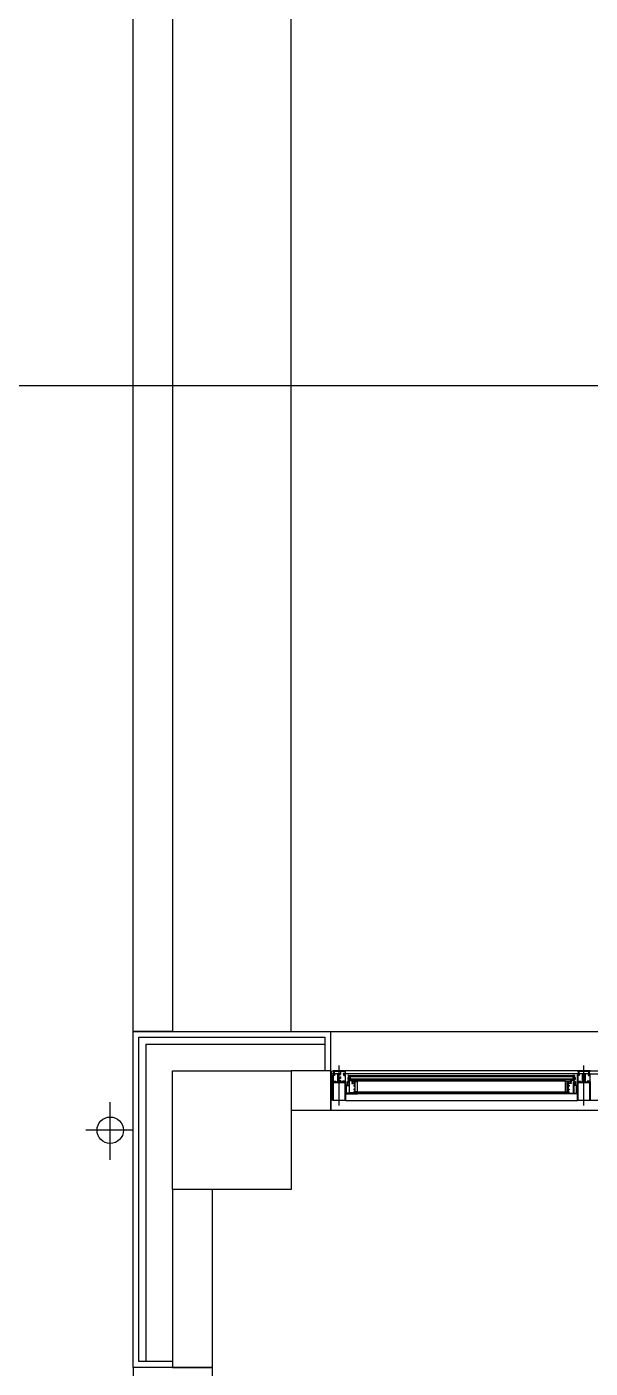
# Model space of a CAD drawing. Header units: millimetres. Extents: x 8456 to 190005487, y 619 to 455456909.
# Drawn here: x 195580 to 196019, y 157052 to 158097 of the extents above; entities that cross this region are included whole.
import ezdxf

# ---------------------------------------------------------------- set-up
doc = ezdxf.new("R2010")
doc.units = ezdxf.units.MM
doc.header["$LTSCALE"] = 400
doc.header["$MEASUREMENT"] = 0
doc.layers.get('0').update_dxf_attribs({"linetype": 'CONTINUOUS'})
for name, color, linetype in [('AA-FIN2', 6, 'CONTINUOUS'), ('AA-HAT-타일', 8, 'CONTINUOUS'), ('AA-WALL-콘크리트', 2, 'CONTINUOUS'), ('AA-WID', 4, 'CONTINUOUS'), ('AA-공통-단열재', 17, 'CONTINUOUS'), ('COL', 2, 'CONTINUOUS'), ('WID', 4, 'CONTINUOUS')]:
    doc.layers.add(name, color=color, linetype=linetype)
doc.layers.add('Defpoint', color=161, linetype='CONTINUOUS', plot=False)
doc.layers.add('G-창호공차', color=31, linetype='CONTINUOUS', plot=False)

# ---------------------------------------------------------------- blocks, each defined once
blk = doc.blocks.new('A$C2DB436D3')
at = {"color": 8, "ltscale": 100}
for p, q in [((6053.5, 19391.6, 2515.7), (7461.5, 19391.6, 2515.7)), ((5833.5, 19017.6, 2515.7), (5833.5, 17609.6, 2515.7))]:
    blk.add_line(p, q, dxfattribs=at)
at = {"color": 8}
for p, q in [((5808.1, 19248.7, 2515.7), (5808.1, 19312.7, 2515.7)), ((5833.5, 19281.6, 2515.7), (5780.8, 19281.6, 2515.7))]:
    blk.add_line(p, q, dxfattribs=at)
blk.add_circle((5808.1, 19281.6, 2515.7), 14.7, dxfattribs=at)
at = {"layer": 'AA-FIN2', "color": 8}
for p, q in [((5833.5, 19162.8, 2515.7), (5833.5, 19391.6, 2515.7)), ((5833.5, 19391.6, 2515.7), (6053.5, 19391.6, 2515.7)), ((5840.1, 19169.4, 2515.7), (5840.1, 19385, 2515.7)), ((5840.1, 19385, 2515.7), (6046.9, 19385, 2515.7)), ((6046.9, 19385, 2515.7), (6046.9, 19347.6, 2515.7)), ((6053.5, 19347.6, 2515.7), (6053.5, 19391.6, 2515.7)), ((5833.5, 19017.6, 2515.7), (5833.5, 19356.4, 2515.7)), ((5840.1, 19024.2, 2515.7), (5840.1, 19349.8, 2515.7)), ((5877.5, 19017.6, 2515.7), (5833.5, 19017.6, 2515.7)), ((5877.5, 19024.2, 2515.7), (5840.1, 19024.2, 2515.7))]:
    blk.add_line(p, q, dxfattribs=at)
at = {"layer": 'AA-HAT-타일', "color": 8}
for p, q in [((7461.5, 19303.6, 2515.7), (6053.5, 19303.6, 2515.7)), ((5921.5, 19017.6, 2515.7), (5921.5, 17609.6, 2515.7))]:
    blk.add_line(p, q, dxfattribs=at)
at = {"layer": 'AA-WALL-콘크리트', "color": 8, "linetype": 'ByBlock', "ltscale": 10}
blk.add_line((5921.5, 19017.6, 2515.7), (5877.5, 19017.6, 2515.7), dxfattribs=at)
at = {"layer": 'AA-WID', "color": 8}
for p, q in [((6062.9, 19309.2, 2515.7), (6062.9, 19353.5, 2515.7)), ((6335.1, 19309.2, 2515.7), (6335.1, 19353.5, 2515.7)), ((6328, 19347.6, 2515.7), (6070, 19347.6, 2515.7)), ((6328, 19344.5, 2515.7), (6070, 19344.5, 2515.7)), ((6075, 19342.5, 2515.7), (6074.4, 19337.2, 2515.7)), ((6075, 19342.7, 2515.7), (6323.1, 19342.7, 2515.7)), ((6075, 19342.7, 2515.7), (6075, 19337.9, 2515.7)), ((6075, 19341.6, 2515.7), (6323.1, 19341.6, 2515.7)), ((6075, 19337.9, 2515.7), (6075, 19339.2, 2515.7)), ((6075, 19339, 2515.7), (6323.1, 19339, 2515.7)), ((6323.1, 19341.6, 2515.7), (6323.1, 19342.7, 2515.7)), ((6323.1, 19337.9, 2515.7), (6323.1, 19339.2, 2515.7)), ((6342.3, 19347.6, 2515.7), (7445, 19347.6, 2515.7)), ((6342.3, 19344.5, 2515.7), (7445, 19344.5, 2515.7)), ((6314.8, 19323.4, 2515.7), (6074.3, 19323.4, 2515.7)), ((6075, 19337.9, 2515.7), (6323.1, 19337.9, 2515.7)), ((6078.6, 19335.7, 2515.7), (6078.6, 19336.1, 2515.7)), ((6314.8, 19336.1, 2515.7), (6080.3, 19336.1, 2515.7)), ((6314.8, 19324, 2515.7), (6083.2, 19324, 2515.7)), ((6070, 19314.6, 2515.7), (6328, 19314.6, 2515.7)), ((6314.8, 19322.3, 2515.7), (6083.2, 19322.3, 2515.7)), ((7445, 19314.6, 2515.7), (6342.3, 19314.6, 2515.7))]:
    blk.add_line(p, q, dxfattribs=at)
at = {"layer": 'AA-WID', "color": 8, "elevation": 2515.7}
for points in [[(6057.3, 19347.1), (6057.3, 19345.1, 1), (6057.6, 19345.1), (6057.6, 19347.1, -0.414214), (6057.7, 19347.2), (6064.2, 19347.2, -0.414214), (6064.4, 19347), (6064.4, 19344.1), (6063.9, 19344.1), (6063.8, 19344.4), (6063.5, 19344.4), (6063.5, 19344, 0.414214), (6063.7, 19343.7), (6064.5, 19343.7, 0.414214), (6064.7, 19344), (6064.7, 19347, -0.414214), (6064.9, 19347.2), (6069.6, 19347.2, -0.414214), (6069.7, 19347.1), (6069.7, 19344.9, -0.414214), (6069.6, 19344.8), (6067.5, 19344.8), (6067.5, 19344.3, 1), (6067.8, 19344.3), (6067.8, 19344.5), (6070, 19344.5), (6070, 19347.6), (6055.7, 19347.6), (6055.7, 19347.2), (6057.2, 19347.2, -0.414214)], [(6055.7, 19335.7), (6057.7, 19335.7, -1), (6057.7, 19335.4), (6057.5, 19335.4), (6057.5, 19335.1), (6058.8, 19335.1), (6058.8, 19335.4), (6058.6, 19335.4, -1), (6058.6, 19335.7), (6059.4, 19335.7, -0.414214), (6059.5, 19335.6), (6059.5, 19335.1, 0.414214), (6059.6, 19335), (6061.3, 19335, 0.414214), (6061.5, 19335.1), (6061.5, 19338.1), (6061.5, 19338.2), (6061.5, 19338.3), (6061.5, 19344.3, 0.414214), (6061.2, 19344.5), (6058.3, 19344.5), (6058.3, 19344.3, -1), (6057.9, 19344.3), (6057.9, 19344.5), (6055.7, 19344.5), (6055.7, 19344.9), (6056.8, 19344.9, 0.414214), (6056.9, 19345), (6056.9, 19346.8, -1), (6057.3, 19346.8), (6057.3, 19345, 0.414214), (6057.4, 19344.9), (6064.1, 19344.9, -0.414214), (6064.3, 19344.7), (6064.3, 19344.1), (6064, 19344.1), (6063.9, 19344.4, 0.322823), (6063.8, 19344.5), (6062, 19344.5, 0.414214), (6061.9, 19344.4), (6061.9, 19340.8, 0.414214), (6062, 19340.7), (6063.8, 19340.7, 0.284079), (6063.9, 19340.8), (6064, 19341), (6064.3, 19341), (6064.3, 19339.2, -0.414214), (6064.2, 19339.1), (6063.7, 19339.1, -1), (6063.7, 19339.4), (6063.8, 19339.4, 0.414214), (6063.9, 19339.5), (6063.9, 19340.1, 0.414214), (6063.7, 19340.3), (6062.1, 19340.3, 0.414214), (6061.9, 19340.1), (6061.9, 19339.5, 0.414214), (6062, 19339.4), (6062.1, 19339.4, -1), (6062.1, 19339.1), (6062, 19339.1, 0.414214), (6061.9, 19339), (6061.9, 19337.4, 0.414214), (6062, 19337.3), (6062.1, 19337.3, -1), (6062.1, 19337), (6062, 19337, 0.414214), (6061.9, 19336.9), (6061.9, 19336.3, 0.414214), (6062.1, 19336.1), (6063.7, 19336.1, 0.414214), (6063.9, 19336.3), (6063.9, 19336.9, 0.414214), (6063.8, 19337), (6063.7, 19337, -1), (6063.7, 19337.3), (6064.2, 19337.3, -0.414214), (6064.3, 19337.2), (6064.3, 19335.1, 0.414214), (6064.4, 19335), (6066.4, 19335, 0.414214), (6066.5, 19335.1), (6066.5, 19335.2, 0.414214), (6066.4, 19335.3), (6066.1, 19335.3, -1), (6066.1, 19335.7), (6067.2, 19335.7, -1), (6067.2, 19335.4), (6067, 19335.4), (6067, 19335.1), (6068.3, 19335.1), (6068.3, 19335.4), (6068.1, 19335.4, -1), (6068.1, 19335.7), (6070, 19335.7), (6070, 19314.6), (6055.7, 19314.6)], [(6058.8, 19335.2, -0.414214), (6058.7, 19335.1), (6057.6, 19335.1, -0.414214), (6057.5, 19335.2), (6057.5, 19335.3, -0.414214), (6057.6, 19335.4), (6057.8, 19335.4, 0.696601), (6057.8, 19335.7), (6055.7, 19335.7), (6055.7, 19342.9, -0.414214), (6056, 19343.2), (6057.4, 19343.2), (6057.4, 19344.4), (6057.8, 19344.4), (6057.8, 19342.9, -0.414214), (6057.6, 19342.7), (6056.2, 19342.7), (6056.2, 19336.2), (6059.1, 19336.2), (6059.1, 19335.7), (6058.5, 19335.7, 0.696601), (6058.5, 19335.4), (6058.7, 19335.4, -0.414214), (6058.8, 19335.3)], [(6067, 19335.2, 0.414214), (6067.1, 19335.1), (6068.1, 19335.1, 0.414214), (6068.2, 19335.2), (6068.2, 19335.3, 0.414214), (6068.1, 19335.4), (6067.9, 19335.4, -0.696601), (6067.9, 19335.7), (6070, 19335.7), (6070, 19342.9, 0.414214), (6069.8, 19343.2), (6068.4, 19343.2), (6068.4, 19344.4), (6067.9, 19344.4), (6067.9, 19342.9, 0.414214), (6068.2, 19342.7), (6069.6, 19342.7), (6069.6, 19336.2), (6066.6, 19336.2), (6066.6, 19335.7), (6067.3, 19335.7, -0.696601), (6067.3, 19335.4), (6067.1, 19335.4, 0.414214), (6067, 19335.3)], [(6331, 19335.2, -0.414214), (6330.9, 19335.1), (6329.9, 19335.1, -0.414214), (6329.8, 19335.2), (6329.8, 19335.3, -0.414214), (6329.9, 19335.4), (6330.1, 19335.4, 0.696601), (6330.1, 19335.7), (6328, 19335.7), (6328, 19342.9, -0.414214), (6328.2, 19343.2), (6329.6, 19343.2), (6329.6, 19344.4), (6330.1, 19344.4), (6330.1, 19342.9, -0.414214), (6329.9, 19342.7), (6328.4, 19342.7), (6328.4, 19336.2), (6331.4, 19336.2), (6331.4, 19335.7), (6330.7, 19335.7, 0.696601), (6330.7, 19335.4), (6330.9, 19335.4, -0.414214), (6331, 19335.3)], [(6339.2, 19335.2, 0.414214), (6339.4, 19335.1), (6340.4, 19335.1, 0.414214), (6340.5, 19335.2), (6340.5, 19335.3, 0.414214), (6340.4, 19335.4), (6340.2, 19335.4, -0.696601), (6340.2, 19335.7), (6342.3, 19335.7), (6342.3, 19342.9, 0.414214), (6342.1, 19343.2), (6340.6, 19343.2), (6340.6, 19344.4), (6340.2, 19344.4), (6340.2, 19342.9, 0.414214), (6340.4, 19342.7), (6341.8, 19342.7), (6341.8, 19336.2), (6338.9, 19336.2), (6338.9, 19335.7), (6339.5, 19335.7, -0.696601), (6339.5, 19335.4), (6339.4, 19335.4, 0.414214), (6339.2, 19335.3)], [(6062, 19335.5), (6062, 19334.6, -0.414214), (6061.9, 19334.5), (6056.4, 19334.5, 0.414214), (6056.3, 19334.4), (6056.3, 19315.2, 0.414214), (6056.4, 19315.1), (6069.4, 19315.1, 0.414214), (6069.5, 19315.2), (6069.5, 19334.4, 0.414214), (6069.4, 19334.5), (6063.9, 19334.5, -0.414214), (6063.8, 19334.6), (6063.8, 19335.5, 0.414214), (6063.7, 19335.6), (6062.1, 19335.6, 0.414214)], [(6083.2, 19323.4), (6082.5, 19323.4, 1), (6082.5, 19323), (6082.8, 19323), (6082.8, 19322.7), (6081, 19322.7), (6081, 19323), (6081.4, 19323, 1), (6081.4, 19323.4), (6080.6, 19323.4), (6080.6, 19322.7), (6074.5, 19322.7, -0.414213), (6074.3, 19322.9), (6074.3, 19332.6, 0.414213), (6074.2, 19332.7), (6073.8, 19332.7, 1), (6073.8, 19332.5), (6073.9, 19332.5), (6073.9, 19331.9, -0.414214), (6073.8, 19331.8), (6072.5, 19331.8, -0.414214), (6072.3, 19331.9), (6072.3, 19332.5), (6072.5, 19332.5, 1), (6072.5, 19332.7), (6072.3, 19332.7), (6072.3, 19333.8), (6072.5, 19333.8, 1), (6072.5, 19334), (6072.3, 19334), (6072.3, 19334.6, -0.414214), (6072.5, 19334.7), (6073.8, 19334.7, -0.414214), (6073.9, 19334.6), (6073.9, 19334), (6073.8, 19334, 1), (6073.8, 19333.8), (6074.2, 19333.8, 0.414214), (6074.3, 19333.9), (6074.3, 19335.7), (6073.6, 19335.7, 0.414214), (6073.4, 19335.6), (6073.4, 19335.6, 0.414214), (6073.6, 19335.5), (6073.9, 19335.5), (6073.9, 19335.1), (6072.3, 19335.1), (6072.3, 19335.5), (6072.7, 19335.5, 1), (6072.7, 19335.7), (6071.9, 19335.7), (6071.9, 19333.3), (6072, 19333.3), (6071.9, 19333.2), (6071.9, 19332, -0.414214), (6071.8, 19331.9), (6070.7, 19331.9), (6070.7, 19330.2), (6070.3, 19330.2, 0.414214), (6070, 19330, 0.414214), (6070.3, 19329.7), (6070.7, 19329.7), (6070.7, 19324), (6070.3, 19324, 0.414214), (6070, 19323.8, 0.414214), (6070.3, 19323.6), (6070.7, 19323.6), (6070.7, 19322.3), (6083.2, 19322.3)], [(6314.8, 19323.4), (6315.6, 19323.4, -1), (6315.6, 19323), (6315.2, 19323), (6315.2, 19322.7), (6317, 19322.7), (6317, 19323), (6316.7, 19323, -1), (6316.7, 19323.4), (6317.4, 19323.4), (6317.4, 19322.7), (6323.5, 19322.7, 0.414213), (6323.7, 19322.9), (6323.7, 19332.6, -0.414213), (6323.8, 19332.7), (6324.2, 19332.7, -1), (6324.2, 19332.5), (6324.1, 19332.5), (6324.1, 19331.9, 0.414214), (6324.2, 19331.8), (6325.6, 19331.8, 0.414214), (6325.7, 19331.9), (6325.7, 19332.5), (6325.6, 19332.5, -1), (6325.6, 19332.7), (6325.7, 19332.7), (6325.7, 19333.8), (6325.6, 19333.8, -1), (6325.6, 19334), (6325.7, 19334), (6325.7, 19334.6, 0.414214), (6325.6, 19334.7), (6324.2, 19334.7, 0.414214), (6324.1, 19334.6), (6324.1, 19334), (6324.2, 19334, -1), (6324.2, 19333.8), (6323.8, 19333.8, -0.414214), (6323.7, 19333.9), (6323.7, 19335.7), (6324.5, 19335.7, -0.414214), (6324.6, 19335.6), (6324.6, 19335.6, -0.414214), (6324.5, 19335.5), (6324.1, 19335.5), (6324.1, 19335.1), (6325.7, 19335.1), (6325.7, 19335.5), (6325.3, 19335.5, -1), (6325.3, 19335.7), (6326.1, 19335.7), (6326.1, 19333.3), (6326.1, 19333.3), (6326.1, 19333.2), (6326.1, 19332, 0.414214), (6326.2, 19331.9), (6327.3, 19331.9), (6327.3, 19330.2), (6327.8, 19330.2, -0.414214), (6328, 19330, -0.414214), (6327.8, 19329.7), (6327.3, 19329.7), (6327.3, 19324), (6327.8, 19324, -0.414214), (6328, 19323.8, -0.414214), (6327.8, 19323.6), (6327.3, 19323.6), (6327.3, 19322.3), (6314.8, 19322.3)]]:
    blk.add_lwpolyline(points, format="xyb", close=True, dxfattribs=at)
for points in [[(6080.3, 19336.1), (6080.3, 19336.2, 1), (6079.9, 19336.2), (6079.9, 19336.1), (6079.1, 19336.1), (6079.1, 19336), (6079, 19336.1), (6077.5, 19336.1), (6077.5, 19337.2), (6074.4, 19337.2), (6074.4, 19337.7), (6074.1, 19337.7), (6074.1, 19337.2), (6073.6, 19337.2), (6073.6, 19340.4), (6074.1, 19340.4), (6074.1, 19340), (6074.4, 19340), (6074.4, 19340.7), (6073.6, 19340.7), (6073.6, 19342.7), (6072.8, 19342.7, 0.414214), (6072.7, 19342.6), (6072.7, 19342.4, 0.414214), (6072.8, 19342.4), (6073.2, 19342.4), (6073.2, 19340.3), (6072.5, 19340.3), (6072.5, 19339.7, 0.414214), (6072.6, 19339.6), (6072.8, 19339.6, 0.414214), (6072.9, 19339.7), (6072.9, 19339.9), (6073.2, 19339.9), (6073.2, 19339.6), (6073.2, 19339.1), (6072.5, 19339.1), (6072.5, 19338.1, 0.414214), (6072.6, 19338), (6072.8, 19338, 0.414214), (6072.9, 19338.1), (6072.9, 19338.6), (6073.2, 19338.6), (6073.2, 19336.8), (6077, 19336.8), (6077, 19335.3, 0.414214), (6077.1, 19335.2, 0.414214), (6077.2, 19335.3), (6077.2, 19335.5, -0.414214), (6077.4, 19335.7, -0.414214), (6077.5, 19335.5), (6077.5, 19334.2, -0.414214), (6077.4, 19334, -0.414214), (6077.2, 19334.2), (6077.2, 19334.4, 0.414214), (6077.1, 19334.5, 0.414214), (6077, 19334.4), (6077, 19333.7), (6078.4, 19333.7, 0.414214), (6078.5, 19333.8), (6078.5, 19334.2, 1), (6078.3, 19334.2, -0.414214), (6078.2, 19334.1), (6078.1, 19334.1, -0.414214), (6078, 19334.3), (6078, 19335.5, -0.414214), (6078.1, 19335.7), (6078.2, 19335.7, -0.414214), (6078.3, 19335.6, 1), (6078.5, 19335.6, -0.414214), (6078.6, 19335.7), (6079.5, 19335.7, -0.414214), (6079.6, 19335.6, 1), (6079.9, 19335.6, -0.414214), (6080, 19335.7), (6080, 19335.7, -0.414214), (6080.2, 19335.5), (6080.2, 19334.3, -0.414214), (6080, 19334.1), (6080, 19334.1, -0.414214), (6079.9, 19334.2, 1), (6079.6, 19334.2), (6079.6, 19333.8, 0.414214), (6079.7, 19333.7), (6080.2, 19333.7), (6080.2, 19331.8), (6079.1, 19331.8), (6079.1, 19330.8), (6079.5, 19330.8), (6079.5, 19331.4), (6080.2, 19331.4), (6080.2, 19327), (6079.5, 19327), (6079.5, 19327.5), (6079.1, 19327.5), (6079.1, 19326.5), (6080.2, 19326.5), (6080.2, 19324.5), (6079.1, 19324.5), (6079.1, 19324), (6083.2, 19324), (6083.2, 19336.1), (6080.3, 19336.1)], [(6317.8, 19336.1), (6317.8, 19336.2, -1), (6318.1, 19336.2), (6318.1, 19336.1), (6318.9, 19336.1), (6319, 19336), (6319, 19336.1), (6320.6, 19336.1), (6320.6, 19337.2), (6323.6, 19337.2), (6323.6, 19337.7), (6323.9, 19337.7), (6323.9, 19337.2), (6324.4, 19337.2), (6324.4, 19340.4), (6323.9, 19340.4), (6323.9, 19340), (6323.6, 19340), (6323.6, 19340.7), (6324.4, 19340.7), (6324.4, 19342.7), (6325.2, 19342.7, -0.414214), (6325.3, 19342.6), (6325.3, 19342.4, -0.414214), (6325.2, 19342.4), (6324.8, 19342.4), (6324.8, 19340.3), (6325.5, 19340.3), (6325.5, 19339.7, -0.414214), (6325.4, 19339.6), (6325.3, 19339.6, -0.414214), (6325.2, 19339.7), (6325.2, 19339.9), (6324.8, 19339.9), (6324.8, 19339.6), (6324.8, 19339.1), (6325.5, 19339.1), (6325.5, 19338.1, -0.414214), (6325.4, 19338), (6325.3, 19338, -0.414214), (6325.2, 19338.1), (6325.2, 19338.6), (6324.8, 19338.6), (6324.8, 19336.8), (6321, 19336.8), (6321, 19335.3, -0.414214), (6320.9, 19335.2, -0.414214), (6320.8, 19335.3), (6320.8, 19335.5, 0.414214), (6320.6, 19335.7, 0.414214), (6320.5, 19335.5), (6320.5, 19334.2, 0.414214), (6320.6, 19334, 0.414214), (6320.8, 19334.2), (6320.8, 19334.4, -0.414214), (6320.9, 19334.5, -0.414214), (6321, 19334.4), (6321, 19333.7), (6319.7, 19333.7, -0.414214), (6319.5, 19333.8), (6319.5, 19334.2, -1), (6319.8, 19334.2, 0.414214), (6319.9, 19334.1), (6319.9, 19334.1, 0.414214), (6320.1, 19334.3), (6320.1, 19335.5, 0.414214), (6319.9, 19335.7), (6319.9, 19335.7, 0.414214), (6319.8, 19335.6, -1), (6319.5, 19335.6, 0.414214), (6319.4, 19335.7), (6318.5, 19335.7, 0.414214), (6318.4, 19335.6, -1), (6318.2, 19335.6, 0.414214), (6318.1, 19335.7), (6318, 19335.7, 0.414214), (6317.9, 19335.5), (6317.9, 19334.3, 0.414214), (6318, 19334.1), (6318.1, 19334.1, 0.414214), (6318.2, 19334.2, -1), (6318.4, 19334.2), (6318.4, 19333.8, -0.414214), (6318.3, 19333.7), (6317.9, 19333.7), (6317.9, 19331.8), (6319, 19331.8), (6319, 19330.8), (6318.5, 19330.8), (6318.5, 19331.4), (6317.9, 19331.4), (6317.9, 19327), (6318.5, 19327), (6318.5, 19327.5), (6319, 19327.5), (6319, 19326.5), (6317.9, 19326.5), (6317.9, 19324.5), (6319, 19324.5), (6319, 19324), (6314.8, 19324), (6314.8, 19336.1), (6317.8, 19336.1)], [(6335.1, 19347.6), (6328, 19347.6), (6328, 19347.2), (6329.4, 19347.2, -0.414214), (6329.5, 19347.1), (6329.5, 19345.1, 1), (6329.9, 19345.1), (6329.9, 19347.1, -0.414214), (6330, 19347.2), (6340.4, 19347.2), (6340.4, 19345.1, 1), (6340.7, 19345.1), (6340.7, 19347.1, -0.414214), (6340.9, 19347.2), (6342.3, 19347.2), (6342.3, 19347.6), (6335.1, 19347.6)], [(6342.3, 19314.6), (6328, 19314.6), (6328, 19335.7), (6330, 19335.7, -1), (6330, 19335.4), (6329.7, 19335.4), (6329.7, 19335.1), (6331.1, 19335.1), (6331.1, 19335.4), (6330.9, 19335.4, -1), (6330.9, 19335.7), (6331.6, 19335.7, -0.414214), (6331.7, 19335.6), (6331.7, 19335.1, 0.414214), (6331.8, 19335), (6333.6, 19335, 0.414214), (6333.7, 19335.1), (6333.7, 19338.1), (6333.8, 19338.2), (6333.7, 19338.3), (6333.7, 19344.3, 0.414214), (6333.5, 19344.5), (6330.5, 19344.5), (6330.5, 19344.3, -1), (6330.2, 19344.3), (6330.2, 19344.5), (6328, 19344.5), (6328, 19344.9), (6329.1, 19344.9, 0.414214), (6329.2, 19345), (6329.2, 19346.8, -1), (6329.5, 19346.8), (6329.5, 19345, 0.414214), (6329.6, 19344.9), (6335.1, 19344.9), (6340.7, 19344.9, 0.414214), (6340.8, 19345), (6340.8, 19346.8, -1), (6341.1, 19346.8), (6341.1, 19345, 0.414214), (6341.2, 19344.9), (6342.3, 19344.9), (6342.3, 19344.5), (6340.1, 19344.5), (6340.1, 19344.3, -1), (6339.8, 19344.3), (6339.8, 19344.5), (6336.8, 19344.5, 0.414214), (6336.6, 19344.3), (6336.6, 19338.3), (6336.5, 19338.2), (6336.6, 19338.1), (6336.6, 19335.1, 0.414214), (6336.7, 19335), (6338.4, 19335, 0.414214), (6338.5, 19335.1), (6338.5, 19335.6, -0.414214), (6338.7, 19335.7), (6339.4, 19335.7, -1), (6339.4, 19335.4), (6339.2, 19335.4), (6339.2, 19335.1), (6340.5, 19335.1), (6340.5, 19335.4), (6340.3, 19335.4, -1), (6340.3, 19335.7), (6342.3, 19335.7), (6342.3, 19314.6)], [(6335.1, 19340.3), (6334.3, 19340.3, 0.414214), (6334.1, 19340.1), (6334.1, 19339.5, 0.414214), (6334.3, 19339.4), (6334.3, 19339.4, -1), (6334.3, 19339.1), (6334.3, 19339.1, 0.414214), (6334.1, 19339), (6334.1, 19337.4, 0.414214), (6334.3, 19337.3), (6334.3, 19337.3, -1), (6334.3, 19337), (6334.3, 19337, 0.414214), (6334.1, 19336.9), (6334.1, 19336.3, 0.414214), (6334.3, 19336.1), (6335.1, 19336.1)], [(6335.1, 19340.3), (6336, 19340.3, -0.414214), (6336.1, 19340.1), (6336.1, 19339.5, -0.414214), (6336, 19339.4), (6336, 19339.4, 1), (6336, 19339.1), (6336, 19339.1, -0.414214), (6336.1, 19339), (6336.1, 19337.4, -0.414214), (6336, 19337.3), (6336, 19337.3, 1), (6336, 19337), (6336, 19337, -0.414214), (6336.1, 19336.9), (6336.1, 19336.3, -0.414214), (6336, 19336.1), (6335.1, 19336.1)], [(6335.1, 19335.6), (6334.4, 19335.6, 0.414214), (6334.3, 19335.5), (6334.3, 19334.6, -0.414214), (6334.1, 19334.5), (6328.6, 19334.5, 0.414214), (6328.5, 19334.4), (6328.5, 19315.1), (6341.7, 19315.1), (6341.7, 19334.4, 0.414214), (6341.6, 19334.5), (6336.1, 19334.5, -0.414214), (6336, 19334.6), (6336, 19335.5, 0.414214), (6335.9, 19335.6), (6335.1, 19335.6)]]:
    blk.add_lwpolyline(points, format="xyb", dxfattribs=at)
for points in [[(6075, 19342.5), (6075, 19337.2), (6074.4, 19337.2), (6074.4, 19342.5)], [(6323.1, 19342.5), (6323.1, 19337.2), (6323.6, 19337.2), (6323.6, 19342.5)], [(6071.1, 19331.4), (6073.9, 19331.4), (6073.9, 19322.7), (6071.1, 19322.7)], [(6082.8, 19324.5), (6080.6, 19324.5), (6080.6, 19335.7), (6082.8, 19335.7)], [(6315.2, 19324.5), (6317.4, 19324.5), (6317.4, 19335.7), (6315.2, 19335.7)], [(6326.9, 19331.4), (6324.1, 19331.4), (6324.1, 19322.7), (6326.9, 19322.7)]]:
    blk.add_lwpolyline(points, close=True, dxfattribs=at)
blk.add_lwpolyline([(6336.1, 19344.5), (6334.1, 19344.5), (6334.1, 19340.7), (6335.1, 19340.7), (6336.1, 19340.7), (6336.1, 19344.5)], dxfattribs=at)
at = {"layer": 'AA-WID', "color": 8}
for centre, radius, start, end in [((6074.3, 19344.4, 2515.7), 1.85, 249.237, 290.763), ((6323.7, 19344.4, 2515.7), 1.85, 249.237, 290.763), ((6075.5, 19333.3, 2515.7), 1.35, 153.4061, 206.5939), ((6079.1, 19331.6, 2515.7), 2.17, 73.8262, 106.1738), ((6319, 19331.6, 2515.7), 2.17, 73.8262, 106.1738), ((6322.5, 19333.3, 2515.7), 1.35, 333.4061, 26.5939)]:
    blk.add_arc(centre, radius, start, end, dxfattribs=at)
at = {"layer": 'AA-공통-단열재', "color": 8}
for p, q in [((5847.8, 19377.3, 2515.7), (6046.9, 19377.3, 2515.7)), ((5847.8, 19377.3, 2515.7), (5847.8, 19169.4, 2515.7)), ((5847.8, 19349.8, 2515.7), (5847.8, 19024.2, 2515.7))]:
    blk.add_line(p, q, dxfattribs=at)
at = {"layer": 'COL', "color": 8}
for p, q in [((5833.5, 19391.6, 2515.7), (5833.5, 21828.1, 2515.7)), ((5877.5, 21828.1, 2515.7), (5877.5, 19391.6, 2515.7)), ((5877.5, 19391.6, 2515.7), (5833.5, 19391.6, 2515.7)), ((5877.5, 19215.6, 2515.7), (5877.5, 19347.6, 2515.7)), ((5877.5, 19347.6, 2515.7), (6009.5, 19347.6, 2515.7)), ((6053.5, 19347.6, 2515.7), (6009.5, 19347.6, 2515.7)), ((6009.5, 19347.6, 2515.7), (6009.5, 19215.6, 2515.7)), ((6053.5, 19303.6, 2515.7), (6053.5, 19347.6, 2515.7)), ((6053.5, 19303.6, 2515.7), (6009.5, 19303.6, 2515.7)), ((5877.5, 19215.6, 2515.7), (5877.5, 19017.6, 2515.7)), ((6009.5, 19215.6, 2515.7), (5877.5, 19215.6, 2515.7)), ((5921.5, 19215.6, 2515.7), (5921.5, 19017.6, 2515.7))]:
    blk.add_line(p, q, dxfattribs=at)
at = {"layer": 'Defpoint', "color": 8}
for p, q in [((6053.5, 19347.6, 2515.7), (6053.5, 19303.6, 2515.7)), ((5877.5, 19017.6, 2515.7), (5921.5, 19017.6, 2515.7))]:
    blk.add_line(p, q, dxfattribs=at)
at = {"layer": 'G-창호공차', "color": 8}
for p, q in [((6053.5, 19314.6, 2515.7), (6053.5, 19347.6, 2515.7)), ((6054.6, 19314.6, 2515.7), (6054.6, 19347.6, 2515.7)), ((5910.5, 19017.6, 2515.7), (5877.5, 19017.6, 2515.7))]:
    blk.add_line(p, q, dxfattribs=at)
at = {"layer": 'WID', "color": 8}
blk.add_line((6009.5, 19391.6, 2515.7), (6009.5, 21107.6, 2515.7), dxfattribs=at)

msp = doc.modelspace()

# ---------------------------------------------------------------- linework, layer by layer
at = {"layer": 'Defpoint'}
msp.add_lwpolyline([(31867.9, 157817.4), (200588.5, 157817.4), (200588.5, 87117.4), (31867.9, 87117.4)], close=True, dxfattribs=at)

# ---------------------------------------------------------------- block references
at = {"xscale": 0.7, "yscale": 0.7, "zscale": 0.7}
msp.add_blockref('A$C2DB436D3', (191579.1, 143740.2, -160.1), dxfattribs=at)

doc.saveas('drawing.dxf')
